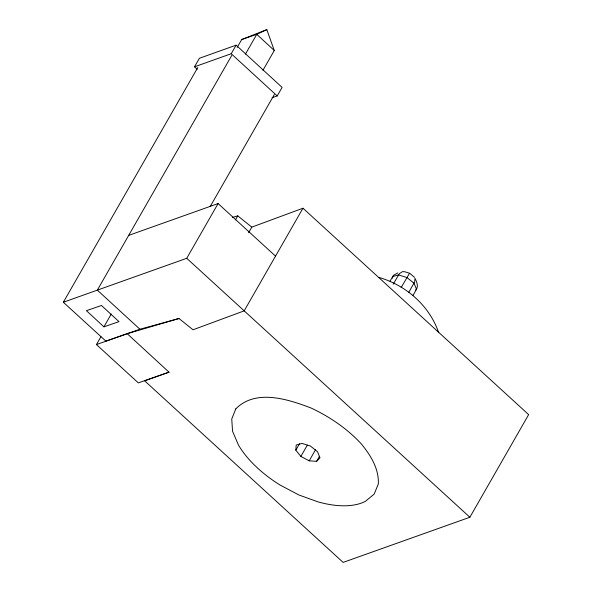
<?xml version="1.0" encoding="UTF-8"?>
<svg xmlns="http://www.w3.org/2000/svg" width="592" height="592" viewBox="0 0 592 592"><rect width="100%" height="100%" fill="white"/><g stroke="black" fill="none" stroke-linecap="round" stroke-linejoin="round"><path stroke-width="0.89" d="M295.815 450.194L296.2 445.029L302.016 443.43L310.408 446.02L317.519 451.733L319.998 457.764L316.624 461.316L309.179 460.842L300.884 456.41L295.815 450.194L299.493 443.778M392.577 278.247L392.703 276.523L393.606 275.28L397.765 272.927M197.21 69.294L194.509 66.822L199.408 58.268L236.119 45.17L282.11 87.394L277.211 95.948L272.083 97.739M169.031 372.176L138.336 382.891L96.429 344.566L127.206 333.703L169.031 372.176L144.618 380.797L343.123 562.4L469.87 517.253L528.656 414.615L302.963 208.214L244.185 310.852L193.022 329.781L178.984 318.503L139.927 329.226L105.879 341.133L63.344 302.26L197.758 67.569M194.509 66.822L231.22 53.724L236.119 45.17M231.746 55.441L97.34 290.132L63.344 302.26M237.163 47.441L241.699 39.531L266.807 29.6L274.281 50.505L262.959 70.285M245.436 54.124L256.765 34.343L266.844 29.63M103.933 326.836L118.999 321.648L101.476 305.487L86.41 310.674L103.933 326.836L111.274 314.019M96.429 344.566L100.914 336.744M210.116 206.675L274.333 94.535M139.927 329.226L97.34 290.132L186.739 258.304L218.093 203.559L275.532 256.114M235.468 219.876L237.769 215.865L251.8 227.136L302.963 208.214M248.588 232.752L251.8 227.136M390.039 281.17L392.703 276.523L398.512 274.932L406.911 277.522L414.023 283.235L416.502 289.266L412.957 295.452M393.199 284.219L399.348 273.704L402.464 271.639L404.795 271.758L409.731 273.282L414.592 277.419M300.884 456.41L307.315 445.184M401.154 287.579L409.257 273.733M309.179 460.842L315.61 449.617M408.709 292.522L414.666 281.903L415.014 278.358C416.812 281.881 419.121 287.29 415.377 290.45M316.624 461.316L319.377 456.506M128.693 235.387L218.093 203.559M241.699 39.531L256.765 34.343L274.281 50.505M232.501 217.412L237.769 215.865M127.206 333.703L178.984 318.503M379.117 277.456C406.127 285.314 429.629 305.842 438.694 332.778M186.739 258.304L469.87 517.253M231.22 53.724L277.211 95.948M235.816 408.85L231.746 418.966L232.56 431.287L238.443 445.014A82.473 42.106 29.8 0 0 280.053 485.026L298.834 494.956L318 501.868A80.238 40.966 29.8 0 0 365.368 501.35L374.159 494.113L378.325 484.004C379.095 468.657 370.577 455.241 361.238 443.808C347.104 428.586 329.796 416.805 311.052 408.006C288.097 399.274 255.825 388.611 235.816 408.85"/></g></svg>
